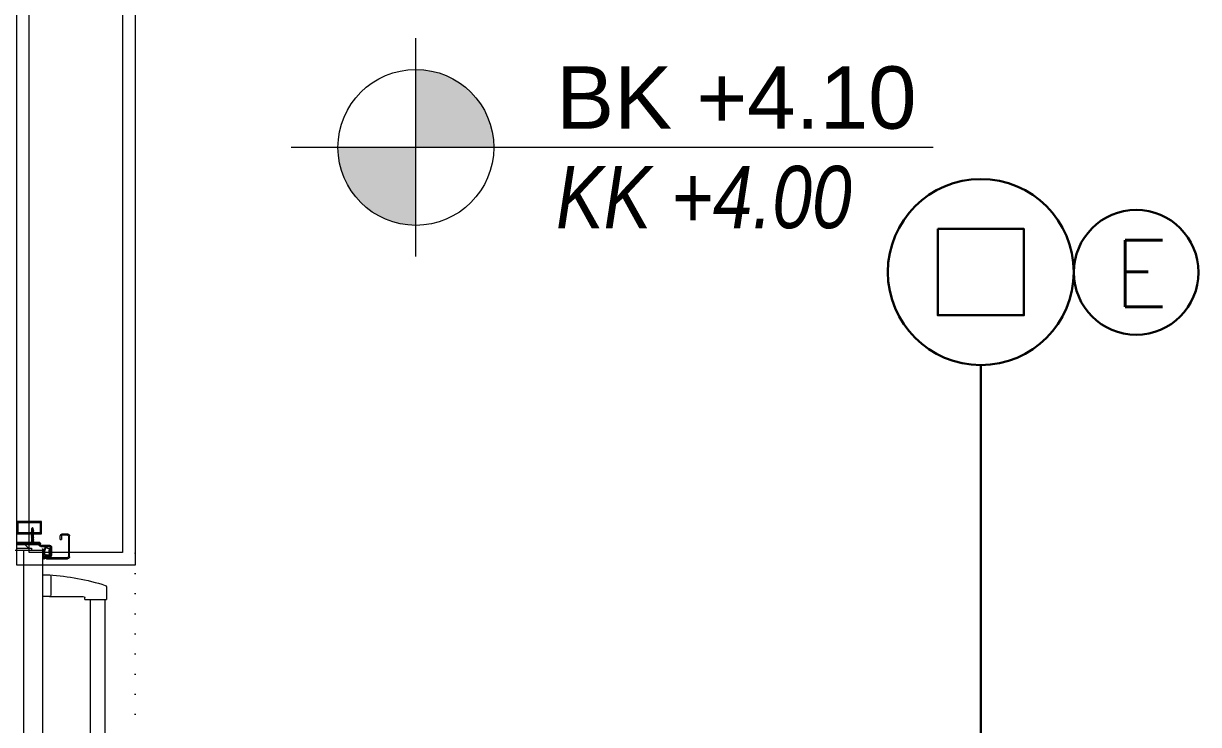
# Model space of a CAD drawing. Extents: x -2012 to 34975, y -1043 to 8321.
# Drawn here: x 10379.9 to 10568.5, y 464.9 to 577.4 of the extents above; entities that cross this region are included whole.
import ezdxf
from ezdxf.enums import TextEntityAlignment as Align

# ---------------------------------------------------------------- set-up
doc = ezdxf.new("R2010")
doc.units = 0
doc.header["$LTSCALE"] = 25
doc.linetypes.add('DOT2', pattern=[0.125, 0, -0.125])
doc.layers.get('0').update_dxf_attribs({"color": 9, "lineweight": 9})
for name, color, linetype, lineweight in [('00', 9, 'Continuous', 9), ('07', 9, 'Continuous', 9), ('14', 9, 'Continuous', 9), ('21', 9, 'Continuous', 9), ('E-60W PL DOWNLIGHT ARMATÜR (SIVAÜSTÜ)', 7, 'Continuous', 30), ('E-ACİL AYDINLATMA KİTİ', 7, 'Continuous', 30), ('E-KABLO', 7, 'Continuous', 30)]:
    doc.layers.add(name, color=color, linetype=linetype, lineweight=lineweight)
doc.styles.add('Arial', font='arial.ttf', dxfattribs={"height": 2.5})
doc.styles.add('E-YAZI', font='txttw.shx')
doc.styles.add('MuuM_TEXT-ITALIC', font='ARIALNI.TTF')

# ---------------------------------------------------------------- blocks, each defined once
blk = doc.blocks.new('p-yng-01')
at = {"ltscale": 2}
for p, q in [((12.53, 12.21), (107.47, 12.21)), ((109.51, 12.39), (107.47, 12.39)), ((107.47, 8.93), (107.47, 12.39)), ((12.53, 9.87), (107.47, 9.87)), ((107.47, 8.93), (107.72, 8.93)), ((107.96, 3.24), (107.96, 8.69)), ((107.96, 3.24), (107.96, 2.19)), ((111.18, 3.49), (108.21, 3.49)), ((111.43, 2.19), (111.43, 3.24))]:
    blk.add_line(p, q, dxfattribs=at)
at = {"linetype": 'Continuous'}
for p, q in [((114.01, 2.77), (114.01, 6.17)), ((114.19, 2.77), (114.19, 6.17)), ((114.32, 6.48), (117.69, 6.48)), ((117.69, 6.3), (114.32, 6.3)), ((117.82, 6.17), (117.82, 5.3)), ((118, 5.3), (118, 6.17)), ((117.69, 5.17), (117.1, 5.17)), ((117.1, 4.99), (117.1, 5.17)), ((117.1, 4.99), (117.69, 4.99)), ((52, 2.19), (115.31, 2.19)), ((114.22, 2.53), (113.96, 2.33)), ((114.23, 2.42), (114.02, 2.25)), ((114.25, 3.19), (114.37, 2.79)), ((114.42, 3.24), (114.54, 2.85)), ((114.65, 3.4), (114.44, 3.32)), ((114.45, 3.27), (114.54, 3.27)), ((115.88, 3.59), (114.55, 3.59)), ((114.55, 3.41), (115.88, 3.41)), ((114.55, 3.23), (114.55, 3.23)), ((114.67, 2.76), (114.66, 3.2)), ((115.54, 2.12), (115.17, 2.36)), ((115.35, 2.36), (115.59, 2.2)), ((115.41, -3.61), (115.41, 2.09)), ((115.71, 2.92), (115.64, 3.22)), ((115.88, 2.8), (115.71, 2.91)), ((115.96, 3.31), (115.82, 3.39)), ((115.99, 2.75), (115.92, 2.85)), ((116, 1.85), (116, 3.29)), ((116.18, 1.85), (116.18, 3.29)), ((115.7, 0.4), (115.41, 0.4)), ((115.7, -2), (115.7, 0.4)), ((116.3, 1.78), (116.33, 1.79)), ((116.32, -1.86), (116.32, 1.45)), ((116.32, 1.45), (116.52, 1.45)), ((116.41, 1.63), (116.38, 1.62)), ((116.52, -1.98), (116.52, 1.56)), ((116.7, -1.95), (116.7, 1.56)), ((115.7, -0.1), (116.32, -0.67))]:
    blk.add_line(p, q, dxfattribs=at)
for p, q in [((114.9, 3.41), (115.53, 3.41)), ((116.32, 0.57), (116.32, 0.79)), ((116.32, 0.51), (116.32, 0.3)), ((116.41, 0.63), (116.45, 0.63)), ((116.41, 0.45), (116.45, 0.45)), ((116.46, 0.63), (116.54, 0.63)), ((116.55, 0.63), (116.63, 0.63)), ((116.64, 0.63), (116.72, 0.63)), ((116.73, 0.63), (118.88, 0.63)), ((116.73, 0.63), (118.88, 0.63)), ((116.73, 0.63), (116.81, 0.63)), ((116.82, 0.63), (116.9, 0.63)), ((116.91, 0.63), (116.99, 0.63)), ((117, 0.63), (117.08, 0.63)), ((117.09, 0.63), (117.17, 0.63)), ((117.18, 0.63), (117.26, 0.63)), ((117.27, 0.63), (117.35, 0.63)), ((117.36, 0.63), (117.44, 0.63)), ((117.36, 0.63), (117.44, 0.63)), ((117.4, 0.63), (117.44, 0.63)), ((117.4, 0.63), (117.44, 0.63)), ((117.4, 0.45), (117.44, 0.45)), ((117.4, 0.45), (117.44, 0.45)), ((117.45, 0.63), (117.53, 0.63)), ((117.45, 0.63), (117.53, 0.63)), ((117.54, 0.63), (117.62, 0.63)), ((117.54, 0.63), (117.62, 0.63)), ((117.63, 0.63), (117.71, 0.63)), ((117.63, 0.63), (117.71, 0.63)), ((117.72, 0.63), (117.8, 0.63)), ((117.72, 0.63), (117.8, 0.63)), ((117.81, 0.63), (117.89, 0.63)), ((117.81, 0.63), (117.89, 0.63)), ((117.9, 0.63), (117.98, 0.63)), ((117.9, 0.63), (117.98, 0.63)), ((117.99, 0.63), (118.07, 0.63)), ((117.99, 0.63), (118.07, 0.63)), ((118.08, 0.63), (118.16, 0.63)), ((118.08, 0.63), (118.16, 0.63)), ((118.17, 0.63), (118.25, 0.63)), ((118.17, 0.63), (118.25, 0.63)), ((118.26, 0.63), (118.34, 0.63)), ((118.26, 0.63), (118.34, 0.63)), ((118.35, 0.63), (118.43, 0.63)), ((118.35, 0.63), (118.43, 0.63)), ((118.44, 0.63), (118.52, 0.63)), ((118.44, 0.63), (118.52, 0.63)), ((118.53, 0.63), (118.61, 0.63)), ((118.53, 0.63), (118.61, 0.63)), ((118.62, 0.63), (118.7, 0.63)), ((118.62, 0.63), (118.7, 0.63)), ((118.71, 0.63), (118.79, 0.63)), ((118.71, 0.63), (118.79, 0.63))]:
    blk.add_line(p, q)
at = {"ltscale": 15}
for p, q in [((116.32, 0.57), (116.36, 0.57)), ((116.32, 0.51), (116.36, 0.51)), ((116.35, 0.8), (116.41, 0.63)), ((116.35, 0.29), (116.41, 0.45)), ((116.6, 0.38), (116.41, 0.71)), ((116.61, 0.38), (116.42, 0.71)), ((116.44, 0.63), (116.43, 0.66)), ((116.55, 0.45), (116.45, 0.45)), ((116.69, 0.38), (116.5, 0.71)), ((116.7, 0.38), (116.51, 0.71)), ((116.53, 0.63), (116.52, 0.66)), ((116.64, 0.45), (116.57, 0.45)), ((116.78, 0.38), (116.59, 0.71)), ((116.61, 0.38), (116.59, 0.45)), ((116.79, 0.38), (116.6, 0.71)), ((116.62, 0.63), (116.61, 0.66)), ((116.73, 0.45), (116.66, 0.45)), ((116.87, 0.38), (116.68, 0.71)), ((116.7, 0.38), (116.68, 0.45)), ((116.88, 0.38), (116.69, 0.71)), ((116.71, 0.63), (116.7, 0.66)), ((116.82, 0.45), (116.75, 0.45)), ((116.96, 0.38), (116.77, 0.71)), ((116.79, 0.38), (116.77, 0.45)), ((116.97, 0.38), (116.78, 0.71)), ((116.8, 0.63), (116.79, 0.66)), ((116.84, 0.45), (118.88, 0.45)), ((116.84, 0.45), (118.88, 0.45)), ((116.91, 0.45), (116.84, 0.45)), ((117.05, 0.38), (116.86, 0.71)), ((116.88, 0.38), (116.86, 0.45)), ((117.06, 0.38), (116.87, 0.71)), ((116.89, 0.63), (116.88, 0.66)), ((117, 0.45), (116.93, 0.45)), ((117.14, 0.38), (116.95, 0.71)), ((116.97, 0.38), (116.95, 0.45)), ((117.15, 0.38), (116.96, 0.71)), ((116.98, 0.63), (116.97, 0.66)), ((117.09, 0.45), (117.02, 0.45)), ((117.23, 0.38), (117.04, 0.71)), ((117.06, 0.38), (117.04, 0.45)), ((117.24, 0.38), (117.05, 0.71)), ((117.07, 0.63), (117.06, 0.66)), ((117.18, 0.45), (117.11, 0.45)), ((117.32, 0.38), (117.13, 0.71)), ((117.15, 0.38), (117.13, 0.45)), ((117.33, 0.38), (117.14, 0.71)), ((117.16, 0.63), (117.15, 0.66)), ((117.27, 0.45), (117.2, 0.45)), ((117.41, 0.38), (117.22, 0.71)), ((117.41, 0.38), (117.22, 0.71)), ((117.24, 0.38), (117.22, 0.45)), ((117.42, 0.38), (117.23, 0.71)), ((117.42, 0.38), (117.23, 0.71)), ((117.25, 0.63), (117.24, 0.66)), ((117.36, 0.45), (117.29, 0.45)), ((117.5, 0.38), (117.31, 0.71)), ((117.5, 0.38), (117.31, 0.71)), ((117.33, 0.38), (117.31, 0.45)), ((117.51, 0.38), (117.32, 0.71)), ((117.51, 0.38), (117.32, 0.71)), ((117.34, 0.63), (117.33, 0.66)), ((117.45, 0.45), (117.38, 0.45)), ((117.45, 0.45), (117.38, 0.45)), ((117.59, 0.38), (117.4, 0.71)), ((117.59, 0.38), (117.4, 0.71)), ((117.59, 0.38), (117.4, 0.71)), ((117.59, 0.38), (117.4, 0.71)), ((117.42, 0.38), (117.4, 0.45)), ((117.42, 0.38), (117.4, 0.45)), ((117.6, 0.38), (117.41, 0.71)), ((117.6, 0.38), (117.41, 0.71)), ((117.6, 0.38), (117.41, 0.71)), ((117.6, 0.38), (117.41, 0.71)), ((117.43, 0.63), (117.42, 0.66)), ((117.43, 0.63), (117.42, 0.66)), ((117.43, 0.63), (117.42, 0.66)), ((117.43, 0.63), (117.42, 0.66)), ((117.54, 0.45), (117.44, 0.45)), ((117.54, 0.45), (117.44, 0.45)), ((117.54, 0.45), (117.47, 0.45)), ((117.54, 0.45), (117.47, 0.45)), ((117.68, 0.38), (117.49, 0.71)), ((117.68, 0.38), (117.49, 0.71)), ((117.51, 0.38), (117.49, 0.45)), ((117.51, 0.38), (117.49, 0.45)), ((117.69, 0.38), (117.5, 0.71)), ((117.69, 0.38), (117.5, 0.71)), ((117.52, 0.63), (117.51, 0.66)), ((117.52, 0.63), (117.51, 0.66)), ((117.63, 0.45), (117.56, 0.45)), ((117.63, 0.45), (117.56, 0.45)), ((117.77, 0.38), (117.58, 0.71)), ((117.77, 0.38), (117.58, 0.71)), ((117.6, 0.38), (117.58, 0.45)), ((117.6, 0.38), (117.58, 0.45)), ((117.6, 0.38), (117.58, 0.45)), ((117.6, 0.38), (117.58, 0.45)), ((117.78, 0.38), (117.59, 0.71)), ((117.78, 0.38), (117.59, 0.71)), ((117.61, 0.63), (117.6, 0.66)), ((117.61, 0.63), (117.6, 0.66)), ((117.72, 0.45), (117.65, 0.45)), ((117.72, 0.45), (117.65, 0.45)), ((117.86, 0.38), (117.67, 0.71)), ((117.86, 0.38), (117.67, 0.71)), ((117.69, 0.38), (117.67, 0.45)), ((117.69, 0.38), (117.67, 0.45)), ((117.87, 0.38), (117.68, 0.71)), ((117.87, 0.38), (117.68, 0.71)), ((117.7, 0.63), (117.69, 0.66)), ((117.7, 0.63), (117.69, 0.66)), ((117.81, 0.45), (117.74, 0.45)), ((117.81, 0.45), (117.74, 0.45)), ((117.95, 0.38), (117.76, 0.71)), ((117.95, 0.38), (117.76, 0.71)), ((117.78, 0.38), (117.76, 0.45)), ((117.78, 0.38), (117.76, 0.45)), ((117.96, 0.38), (117.77, 0.71)), ((117.96, 0.38), (117.77, 0.71)), ((117.79, 0.63), (117.78, 0.66)), ((117.79, 0.63), (117.78, 0.66)), ((117.9, 0.45), (117.83, 0.45)), ((117.9, 0.45), (117.83, 0.45)), ((118.04, 0.38), (117.85, 0.71)), ((118.04, 0.38), (117.85, 0.71)), ((117.87, 0.38), (117.85, 0.45)), ((117.87, 0.38), (117.85, 0.45)), ((118.05, 0.38), (117.86, 0.71)), ((118.05, 0.38), (117.86, 0.71)), ((117.88, 0.63), (117.87, 0.66)), ((117.88, 0.63), (117.87, 0.66)), ((117.99, 0.45), (117.92, 0.45)), ((117.99, 0.45), (117.92, 0.45)), ((118.13, 0.38), (117.94, 0.71)), ((118.13, 0.38), (117.94, 0.71)), ((117.96, 0.38), (117.94, 0.45)), ((117.96, 0.38), (117.94, 0.45)), ((118.14, 0.38), (117.95, 0.71)), ((118.14, 0.38), (117.95, 0.71)), ((117.97, 0.63), (117.96, 0.66)), ((117.97, 0.63), (117.96, 0.66)), ((118.08, 0.45), (118.01, 0.45)), ((118.08, 0.45), (118.01, 0.45)), ((118.22, 0.38), (118.03, 0.71)), ((118.22, 0.38), (118.03, 0.71)), ((118.05, 0.38), (118.03, 0.45)), ((118.05, 0.38), (118.03, 0.45)), ((118.23, 0.38), (118.04, 0.71)), ((118.23, 0.38), (118.04, 0.71)), ((118.06, 0.63), (118.05, 0.66)), ((118.06, 0.63), (118.05, 0.66)), ((118.17, 0.45), (118.1, 0.45)), ((118.17, 0.45), (118.1, 0.45)), ((118.31, 0.38), (118.12, 0.71)), ((118.31, 0.38), (118.12, 0.71)), ((118.14, 0.38), (118.12, 0.45)), ((118.14, 0.38), (118.12, 0.45)), ((118.32, 0.38), (118.13, 0.71)), ((118.32, 0.38), (118.13, 0.71)), ((118.15, 0.63), (118.14, 0.66)), ((118.15, 0.63), (118.14, 0.66)), ((118.26, 0.45), (118.19, 0.45)), ((118.26, 0.45), (118.19, 0.45)), ((118.4, 0.38), (118.21, 0.71)), ((118.4, 0.38), (118.21, 0.71)), ((118.23, 0.38), (118.21, 0.45)), ((118.23, 0.38), (118.21, 0.45)), ((118.41, 0.38), (118.22, 0.71)), ((118.41, 0.38), (118.22, 0.71)), ((118.24, 0.63), (118.23, 0.66)), ((118.24, 0.63), (118.23, 0.66)), ((118.35, 0.45), (118.28, 0.45)), ((118.35, 0.45), (118.28, 0.45)), ((118.49, 0.38), (118.3, 0.71)), ((118.49, 0.38), (118.3, 0.71)), ((118.32, 0.38), (118.3, 0.45)), ((118.32, 0.38), (118.3, 0.45)), ((118.5, 0.38), (118.31, 0.71)), ((118.5, 0.38), (118.31, 0.71)), ((118.33, 0.63), (118.32, 0.66)), ((118.33, 0.63), (118.32, 0.66)), ((118.44, 0.45), (118.37, 0.45)), ((118.44, 0.45), (118.37, 0.45)), ((118.58, 0.38), (118.39, 0.71)), ((118.58, 0.38), (118.39, 0.71)), ((118.58, 0.38), (118.39, 0.71)), ((118.58, 0.38), (118.39, 0.71)), ((118.41, 0.38), (118.39, 0.45)), ((118.41, 0.38), (118.39, 0.45)), ((118.59, 0.38), (118.4, 0.71)), ((118.59, 0.38), (118.4, 0.71)), ((118.59, 0.38), (118.4, 0.71)), ((118.59, 0.38), (118.4, 0.71)), ((118.42, 0.63), (118.41, 0.66)), ((118.42, 0.63), (118.41, 0.66)), ((118.42, 0.63), (118.41, 0.66)), ((118.42, 0.63), (118.41, 0.66)), ((118.53, 0.45), (118.46, 0.45)), ((118.53, 0.45), (118.46, 0.45)), ((118.53, 0.45), (118.46, 0.45)), ((118.53, 0.45), (118.46, 0.45)), ((118.67, 0.38), (118.48, 0.71)), ((118.67, 0.38), (118.48, 0.71)), ((118.5, 0.38), (118.48, 0.45)), ((118.5, 0.38), (118.48, 0.45)), ((118.68, 0.38), (118.49, 0.71)), ((118.68, 0.38), (118.49, 0.71)), ((118.51, 0.63), (118.5, 0.66)), ((118.51, 0.63), (118.5, 0.66)), ((118.62, 0.45), (118.55, 0.45)), ((118.62, 0.45), (118.55, 0.45)), ((118.76, 0.38), (118.57, 0.71)), ((118.76, 0.38), (118.57, 0.71)), ((118.59, 0.38), (118.57, 0.45)), ((118.59, 0.38), (118.57, 0.45)), ((118.59, 0.38), (118.57, 0.45)), ((118.59, 0.38), (118.57, 0.45)), ((118.77, 0.38), (118.58, 0.71)), ((118.77, 0.38), (118.58, 0.71)), ((118.6, 0.63), (118.59, 0.66)), ((118.6, 0.63), (118.59, 0.66)), ((118.71, 0.45), (118.64, 0.45)), ((118.71, 0.45), (118.64, 0.45)), ((118.85, 0.38), (118.66, 0.71)), ((118.85, 0.38), (118.66, 0.71)), ((118.68, 0.38), (118.66, 0.45)), ((118.68, 0.38), (118.66, 0.45)), ((118.86, 0.38), (118.67, 0.71)), ((118.86, 0.38), (118.67, 0.71)), ((118.69, 0.63), (118.68, 0.66)), ((118.69, 0.63), (118.68, 0.66)), ((118.8, 0.45), (118.73, 0.45)), ((118.8, 0.45), (118.73, 0.45)), ((118.77, 0.38), (118.75, 0.45)), ((118.77, 0.38), (118.75, 0.45)), ((118.89, 0.45), (118.82, 0.45)), ((118.89, 0.45), (118.82, 0.45)), ((118.86, 0.38), (118.84, 0.45)), ((118.86, 0.38), (118.84, 0.45)), ((118.88, 0.63), (118.88, 0.45)), ((118.88, 0.63), (119, 0.6)), ((118.88, 0.63), (118.88, 0.45)), ((118.88, 0.63), (119, 0.6)), ((119, 0.49), (118.88, 0.45)), ((119, 0.49), (118.88, 0.45)), ((119, 0.6), (119.05, 0.54)), ((119, 0.6), (119.05, 0.54)), ((119, 0.49), (119.05, 0.54)), ((119, 0.49), (119.05, 0.54))]:
    blk.add_line(p, q, dxfattribs=at)
at = {"linetype": 'DOT2'}
blk.add_lwpolyline([(2, 17), (118, 17)], dxfattribs=at)
for points in [[(118, -2), (118, 2), (120, 2), (120, -2)], [(118.2, -1.8), (118.2, 1.8), (119.8, 1.8), (119.8, -1.8)]]:
    blk.add_lwpolyline(points, close=True)
at = {"ltscale": 0.29}
blk.add_lwpolyline([(4.69, -0.83), (115.31, -0.84)], dxfattribs=at)
at = {"ltscale": 2}
for centre, radius, start, end in [((109.51, 12.15), 0.247, 17.6198, 90), ((74.27, 0.95), 37.22, 3.5277, 17.6198), ((107.72, 8.69), 0.247, 0, 90), ((108.21, 3.24), 0.247, 90, 180), ((111.18, 3.24), 0.247, 0, 90)]:
    blk.add_arc(centre, radius, start, end, dxfattribs=at)
at = {"linetype": 'Continuous'}
for centre, radius, start, end in [((114.32, 6.17), 0.309, 90, 180), ((114.32, 6.17), 0.13, 90, 180), ((117.69, 6.17), 0.309, 0, 90), ((117.69, 6.17), 0.13, 0, 90), ((117.69, 5.3), 0.309, 270, 0), ((117.69, 5.3), 0.13, 270, 0), ((113.99, 2.29), 0.0479, 127.7999, 307.799), ((114.28, 2.77), 0.274, 180, 17.1381), ((114.28, 2.77), 0.0948, 180, 17.135), ((114.24, 2.51), 0.0288, 75.9835, 127.802), ((114.26, 2.38), 0.0479, 77.0081, 128.1521), ((114.55, 3.28), 0.309, 90, 197.1401), ((114.3, 2.74), 0.216, 255.9716, 351.3211), ((114.91, 5.19), 2.83, 257.0027, 274.7984), ((114.55, 3.28), 0.13, 90, 197.1418), ((114.45, 3.3), 0.0223, 108.7437, 270.5768), ((114.88, 3), 0.405, 158.9385, 186.6378), ((114.53, 2.96), 0.0518, 190.2073, 220.1948), ((114.41, 2.86), 0.108, 8.7152, 40.191), ((114.68, 3.1), 0.183, 133.9397, 165.2815), ((113.72, 2.82), 0.796, 352.0768, 4.0277), ((114.54, 3.25), 0.0235, 319.4517, 89.2708), ((114.71, 2.59), 0.0767, 158.0376, 264.1708), ((114.26, 2.77), 0.403, 338.0363, 358.7061), ((114.71, 3.26), 0.153, 80.0535, 110.8261), ((114.72, 3.2), 0.0575, 78.927, 180.5589), ((114.95, 4.91), 2.41, 264.1712, 278.5473), ((115.17, 5.51), 2.3, 258.9216, 280.7583), ((115.23, 6.23), 2.87, 260.0535, 279.983), ((115.15, 2.33), 0.0383, 57.2978, 94.7896), ((115.08, 4.02), 1.51, 278.3106, 301.2851), ((115.31, 2.09), 0.0998, 0, 90), ((115.36, 2.37), 0.0192, 106.9479, 237.377), ((114.1, 6.49), 4.28, 286.9493, 295.3125), ((115.56, 2.16), 0.0479, 237.3001, 57.3001), ((115.61, 3.22), 0.0358, 12.7963, 100.7526), ((115.73, 2.93), 0.0188, 192.801, 227.5728), ((115.75, 3.27), 0.141, 59.6032, 99.9823), ((115.84, 2.77), 0.0479, 304.2545, 45.9802), ((115.88, 3.29), 0.299, 0, 90), ((115.88, 3.29), 0.12, 0, 90), ((115.91, 3.21), 0.0282, 122.7869, 202.9715), ((115.96, 3.23), 0.0871, 202.9715, 276.2403), ((116.32, 2.57), 0.784, 117.6065, 122.7746), ((115.94, 3.03), 0.0377, 100.8896, 191.8339), ((115.99, 3.04), 0.0905, 191.8362, 245.8024), ((115.94, 2.87), 0.0282, 99.2313, 206.2041), ((115.9, 3.22), 0.157, 280.8852, 300.6987), ((115.9, 2.71), 0.0959, 290.7866, 25.9631), ((115.95, 2.85), 0.049, 76.7573, 99.235), ((115.94, 3.29), 0.0235, 297.6046, 58.1171), ((115.87, 2.86), 0.133, 31.1222, 51.1373), ((115.96, 2.92), 0.0264, 271.0359, 352.6217), ((115.97, 3.12), 0.0312, 296.5742, 79.1214), ((115.97, 2.92), 0.0132, 352.6226, 31.1295), ((116.26, 1.85), 0.259, 180, 296.785), ((116.26, 1.85), 0.0798, 180, 296.7885), ((116.44, 1.56), 0.259, 0, 116.787), ((116.44, 1.56), 0.0798, 0, 116.7916)]:
    blk.add_arc(centre, radius, start, end, dxfattribs=at)
at = {"ltscale": 15}
for centre, radius, start, end in [((116.34, 0.79), 0.015, 29.9136, 180), ((116.34, 0.3), 0.015, 180, 330.0864), ((116.36, 0.54), 0.0291, 270, 90), ((116.41, 0.71), 0.00583, 29.6796, 209.6796), ((116.5, 0.71), 0.00583, 29.6796, 209.6796), ((116.59, 0.71), 0.00583, 29.6796, 209.6796), ((116.6, 0.38), 0.00583, 209.6796, 29.6796), ((116.68, 0.71), 0.00583, 29.6796, 209.6796), ((116.69, 0.38), 0.00583, 209.6796, 29.6796), ((116.77, 0.71), 0.00583, 29.6796, 209.6796), ((116.78, 0.38), 0.00583, 209.6796, 29.6796), ((116.86, 0.71), 0.00583, 29.6796, 209.6796), ((116.87, 0.38), 0.00583, 209.6796, 29.6796), ((116.95, 0.71), 0.00583, 29.6796, 209.6796), ((116.96, 0.38), 0.00583, 209.6796, 29.6796), ((117.04, 0.71), 0.00583, 29.6796, 209.6796), ((117.05, 0.38), 0.00583, 209.6796, 29.6796), ((117.13, 0.71), 0.00583, 29.6796, 209.6796), ((117.14, 0.38), 0.00583, 209.6796, 29.6796), ((117.22, 0.71), 0.00583, 29.6796, 209.6796), ((117.23, 0.38), 0.00583, 209.6796, 29.6796), ((117.31, 0.71), 0.00583, 29.6796, 209.6796), ((117.32, 0.38), 0.00583, 209.6796, 29.6796), ((117.4, 0.71), 0.00583, 29.6796, 209.6796), ((117.4, 0.71), 0.00583, 29.6796, 209.6796), ((117.4, 0.71), 0.00583, 29.6796, 209.6796), ((117.4, 0.71), 0.00583, 29.6796, 209.6796), ((117.41, 0.38), 0.00583, 209.6796, 29.6796), ((117.41, 0.38), 0.00583, 209.6796, 29.6796), ((117.49, 0.71), 0.00583, 29.6796, 209.6796), ((117.49, 0.71), 0.00583, 29.6796, 209.6796), ((117.5, 0.38), 0.00583, 209.6796, 29.6796), ((117.5, 0.38), 0.00583, 209.6796, 29.6796), ((117.58, 0.71), 0.00583, 29.6796, 209.6796), ((117.58, 0.71), 0.00583, 29.6796, 209.6796), ((117.59, 0.38), 0.00583, 209.6796, 29.6796), ((117.59, 0.38), 0.00583, 209.6796, 29.6796), ((117.59, 0.38), 0.00583, 209.6796, 29.6796), ((117.59, 0.38), 0.00583, 209.6796, 29.6796), ((117.67, 0.71), 0.00583, 29.6796, 209.6796), ((117.67, 0.71), 0.00583, 29.6796, 209.6796), ((117.68, 0.38), 0.00583, 209.6796, 29.6796), ((117.68, 0.38), 0.00583, 209.6796, 29.6796), ((117.76, 0.71), 0.00583, 29.6796, 209.6796), ((117.76, 0.71), 0.00583, 29.6796, 209.6796), ((117.77, 0.38), 0.00583, 209.6796, 29.6796), ((117.77, 0.38), 0.00583, 209.6796, 29.6796), ((117.85, 0.71), 0.00583, 29.6796, 209.6796), ((117.85, 0.71), 0.00583, 29.6796, 209.6796), ((117.86, 0.38), 0.00583, 209.6796, 29.6796), ((117.86, 0.38), 0.00583, 209.6796, 29.6796), ((117.94, 0.71), 0.00583, 29.6796, 209.6796), ((117.94, 0.71), 0.00583, 29.6796, 209.6796), ((117.95, 0.38), 0.00583, 209.6796, 29.6796), ((117.95, 0.38), 0.00583, 209.6796, 29.6796), ((118.03, 0.71), 0.00583, 29.6796, 209.6796), ((118.03, 0.71), 0.00583, 29.6796, 209.6796), ((118.04, 0.38), 0.00583, 209.6796, 29.6796), ((118.04, 0.38), 0.00583, 209.6796, 29.6796), ((118.12, 0.71), 0.00583, 29.6796, 209.6796), ((118.12, 0.71), 0.00583, 29.6796, 209.6796), ((118.13, 0.38), 0.00583, 209.6796, 29.6796), ((118.13, 0.38), 0.00583, 209.6796, 29.6796), ((118.21, 0.71), 0.00583, 29.6796, 209.6796), ((118.21, 0.71), 0.00583, 29.6796, 209.6796), ((118.22, 0.38), 0.00583, 209.6796, 29.6796), ((118.22, 0.38), 0.00583, 209.6796, 29.6796), ((118.3, 0.71), 0.00583, 29.6796, 209.6796), ((118.3, 0.71), 0.00583, 29.6796, 209.6796), ((118.31, 0.38), 0.00583, 209.6796, 29.6796), ((118.31, 0.38), 0.00583, 209.6796, 29.6796), ((118.39, 0.71), 0.00583, 29.6796, 209.6796), ((118.39, 0.71), 0.00583, 29.6796, 209.6796), ((118.39, 0.71), 0.00583, 29.6796, 209.6796), ((118.39, 0.71), 0.00583, 29.6796, 209.6796), ((118.4, 0.38), 0.00583, 209.6796, 29.6796), ((118.4, 0.38), 0.00583, 209.6796, 29.6796), ((118.48, 0.71), 0.00583, 29.6796, 209.6796), ((118.48, 0.71), 0.00583, 29.6796, 209.6796), ((118.49, 0.38), 0.00583, 209.6796, 29.6796), ((118.49, 0.38), 0.00583, 209.6796, 29.6796), ((118.49, 0.38), 0.00583, 209.6796, 29.6796), ((118.49, 0.38), 0.00583, 209.6796, 29.6796), ((118.57, 0.71), 0.00583, 29.6796, 209.6796), ((118.57, 0.71), 0.00583, 29.6796, 209.6796), ((118.58, 0.38), 0.00583, 209.6796, 29.6796), ((118.58, 0.38), 0.00583, 209.6796, 29.6796), ((118.58, 0.38), 0.00583, 209.6796, 29.6796), ((118.58, 0.38), 0.00583, 209.6796, 29.6796), ((118.66, 0.71), 0.00583, 29.6796, 209.6796), ((118.66, 0.71), 0.00583, 29.6796, 209.6796), ((118.67, 0.38), 0.00583, 209.6796, 29.6796), ((118.67, 0.38), 0.00583, 209.6796, 29.6796), ((118.76, 0.38), 0.00583, 209.6796, 29.6796), ((118.76, 0.38), 0.00583, 209.6796, 29.6796), ((118.85, 0.38), 0.00583, 209.6796, 29.6796), ((118.85, 0.38), 0.00583, 209.6796, 29.6796), ((119.06, 0.78), 0.235, 217.8975, 265.639), ((119.06, 0.78), 0.235, 217.8975, 265.639), ((119.06, 0.31), 0.235, 94.361, 142.1025), ((119.06, 0.31), 0.235, 94.361, 142.1025)]:
    blk.add_arc(centre, radius, start, end, dxfattribs=at)
blk = doc.blocks.new('0_elevationtarget-p-bk')
h = blk.add_hatch(color=254)
h.paths.add_polyline_path([(2.5, 0, 0.414214), (0, 2.5), (0, 0)])
h.paths.add_polyline_path([(0, 0), (-2.5, 0, 0.414214), (0, -2.5)])
blk.add_line((0, -3.5), (0, 3.5))
blk.add_lwpolyline([(16.605, 0), (-4, 0)])
blk.add_circle((0, 0), 2.5)
at = {"style": 'Arial'}
blk.add_attdef('BITMISKOT', text='', height=2, dxfattribs=at).set_placement((4.5, 0), align=Align.BOTTOM_LEFT)
at = {"style": 'MuuM_TEXT-ITALIC'}
blk.add_attdef('FINISHINGFLOORLEVEL', text='', height=2, dxfattribs=at).set_placement((4.5, -0.592), align=Align.TOP_LEFT)
blk = doc.blocks.new('100_60W PL DOWNLIGHT ARMATÜR (SIVAÜSTÜ)')
at = {"layer": 'E-60W PL DOWNLIGHT ARMATÜR (SIVAÜSTÜ)', "color": 3}
blk.add_lwpolyline([(-0.865, 0.865), (0.865, 0.865), (0.865, -0.865), (-0.865, -0.865)], close=True, dxfattribs=at)
at = {"layer": 'E-60W PL DOWNLIGHT ARMATÜR (SIVAÜSTÜ)', "color": 4}
blk.add_circle((0, 0), 1.865, dxfattribs=at)
blk = doc.blocks.new('100_ACİL AYDINLATMA KİTİ')
at = {"layer": 'E-ACİL AYDINLATMA KİTİ', "color": 3}
blk.add_circle((0, 0), 1.251, dxfattribs=at)
at = {"layer": 'E-ACİL AYDINLATMA KİTİ', "color": 3, "style": 'E-YAZI'}
blk.add_text('E', height=1.34, dxfattribs=at).set_placement((-0.448, -0.694))

msp = doc.modelspace()

# ---------------------------------------------------------------- linework, layer by layer
at = {"layer": '00'}
msp.add_lwpolyline([(10380.84, 622.5), (10395.84, 622.5), (10395.84, 492.5), (10380.84, 492.5)], close=True, dxfattribs=at)
at = {"layer": '14'}
msp.add_lwpolyline([(9812.84, 1010.5), (9812.84, 759.5), (10537.84, 759.5), (10537.84, 740.5), (10397.84, 740.5), (10397.84, 490.5), (10378.84, 490.5), (10378.84, 620.5), (10378.84, 620.5), (10378.84, 620.5), (9847.84, 620.5), (9847.84, 354.5), (10378.84, 354.5), (10378.84, 354.5), (10378.84, 354.5), (10378.84, 384.5), (10397.84, 384.5), (10397.84, 334.5)], dxfattribs=at)
at = {"layer": 'E-KABLO', "color": 6}
msp.add_line((10533.57, 522.58), (10533.57, 365.5), dxfattribs=at)

# ---------------------------------------------------------------- block references
at = {"layer": '07', "xscale": -1, "rotation": 270}
msp.add_blockref('p-yng-01', (10380.84, 377.5), dxfattribs=at)
at = {"layer": '21', "xscale": 5, "yscale": 5, "zscale": 5}
msp.add_blockref('0_elevationtarget-p-bk', (10442.9, 557.49), dxfattribs=at).add_auto_attribs({'BITMISKOT': 'BK +4.10', 'FINISHINGFLOORLEVEL': 'KK +4.00'})
at = {"layer": 'E-60W PL DOWNLIGHT ARMATÜR (SIVAÜSTÜ)', "xscale": 8, "yscale": 8, "zscale": 8}
msp.add_blockref('100_60W PL DOWNLIGHT ARMATÜR (SIVAÜSTÜ)', (10533.57, 537.5), dxfattribs=at)
at = {"layer": 'E-ACİL AYDINLATMA KİTİ', "xscale": 8, "yscale": 8, "zscale": 8}
msp.add_blockref('100_ACİL AYDINLATMA KİTİ', (10558.5, 537.45), dxfattribs=at)

doc.saveas('drawing.dxf')
